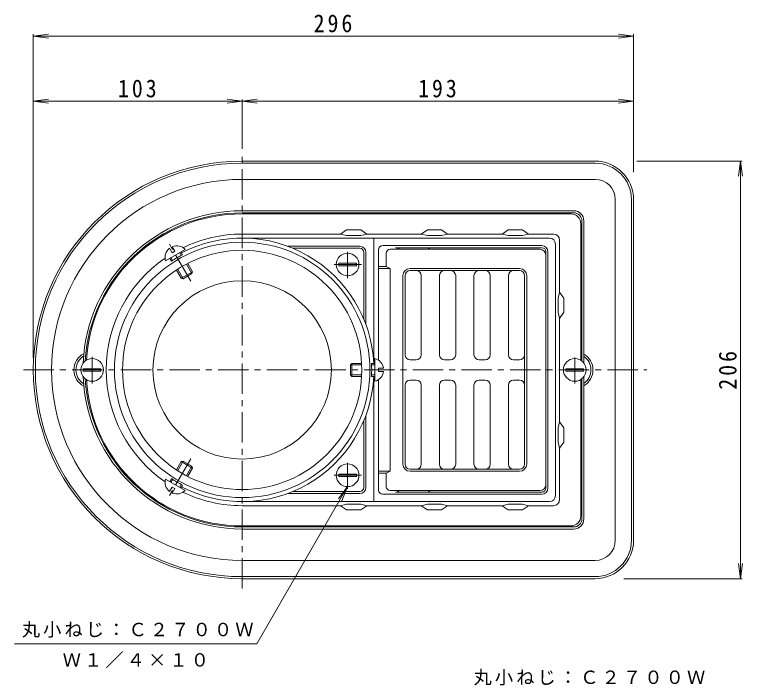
# Model space of a CAD drawing. Units: millimetres, scale not verified. Extents: x -287 to 222, y -345 to 402.
# Drawn here: x -187.1 to 171.8, y 70.8 to 401.8 of the extents above; entities that cross this region are included whole.
import ezdxf

# ---------------------------------------------------------------- set-up
doc = ezdxf.new("R2010")
doc.units = ezdxf.units.MM
doc.header["$LTSCALE"] = 3
doc.linetypes.add('CHAIN1', pattern=[8, 5, -1, 1, -1])
for name, color, linetype, lineweight in [('0-0_通り芯', 3, 'Continuous', 9), ('0-1_躯体', 2, 'Continuous', 9), ('0-2_仕上', 4, 'Continuous', 9), ('0-4_その他', 7, 'Continuous', 9), ('0-5_寸法', 7, 'Continuous', 9), ('0-6_ハッチ', 4, 'Continuous', 9), ('0-B', 6, 'Continuous', 5)]:
    doc.layers.add(name, color=color, linetype=linetype, lineweight=lineweight)
doc.styles.add('ＭＳ ゴシック', font='')
doc.styles.get('ＭＳ ゴシック').set_extended_font_data('MS Gothic')

msp = doc.modelspace()

# ---------------------------------------------------------------- linework, layer by layer
at = {"layer": '0-0_通り芯', "linetype": 'CHAIN1'}
for p, q in [((-74.854, 118.551), (-74.854, 334.317)), ((-182.737, 226.434), (124.76, 226.434))]:
    msp.add_line(p, q, dxfattribs=at)
at = {"layer": '0-0_通り芯'}
for p, q in [((99.146, 329.434), (-74.854, 329.434)), ((99.146, 328.434), (-74.854, 328.434)), ((99.146, 320.434), (-74.854, 320.434)), ((109.146, 142.434), (109.146, 310.434)), ((117.146, 142.434), (117.146, 310.434)), ((118.146, 142.434), (118.146, 310.434)), ((-74.854, 304.934), (88.646, 304.934)), ((88.646, 303.934), (-74.854, 303.934)), ((92.646, 230.792), (92.646, 299.934)), ((93.646, 229.75), (93.646, 299.934)), ((93.646, 152.934), (93.646, 223.117)), ((92.646, 152.934), (92.646, 222.075)), ((88.646, 148.934), (-74.854, 148.934)), ((-74.854, 147.934), (88.646, 147.934)), ((99.146, 132.434), (-74.854, 132.434)), ((99.146, 124.434), (-74.854, 124.434)), ((99.146, 123.434), (-74.854, 123.434))]:
    msp.add_line(p, q, dxfattribs=at)
for centre, radius, start, end in [((-74.854, 226.434), 103, 90, 270), ((-74.854, 226.434), 102, 90, 270), ((99.146, 310.434), 19, 0, 90), ((99.146, 310.434), 18, 0, 90), ((-74.854, 226.434), 94, 90, 270), ((99.146, 310.434), 10, 0, 90), ((-74.854, 226.434), 78.5, 90, 177.50682), ((-74.854, 226.434), 77.5, 90, 176.70186), ((88.646, 299.934), 5, 0, 90), ((88.646, 299.934), 4, 0, 90), ((-148.854, 226.434), 9, 117.02634, 242.97366), ((89.146, 226.434), 9, 300.00043, 59.99957), ((-148.854, 226.434), 8, 121.70584, 238.29416), ((89.146, 226.434), 8, 304.22928, 55.77072), ((-74.854, 226.434), 78.5, 182.49324, 270), ((-74.854, 226.434), 77.5, 183.29814, 270), ((88.646, 152.934), 4, 270, 0), ((88.646, 152.934), 5, 270, 0), ((99.146, 142.434), 10, 270, 0), ((99.146, 142.434), 18, 270, 0), ((99.146, 142.434), 19, 270, 0)]:
    msp.add_arc(centre, radius, start, end, dxfattribs=at)
at = {"layer": '0-1_躯体'}
for p, q in [((87.146, 303.434), (-74.854, 303.434)), ((92.146, 231.15), (92.146, 298.434)), ((-74.854, 293.434), (-26.354, 293.434)), ((76.646, 291.434), (-74.854, 291.434)), ((-13.354, 293.434), (13.457, 293.434)), ((-9.854, 229.605), (-9.854, 291.434)), ((26.457, 293.434), (53.38, 293.434)), ((66.378, 293.434), (78.646, 293.434)), ((-16.854, 287.434), (-52.404, 287.434)), ((-5.568, 287.734), (72.946, 287.734)), ((79.646, 288.434), (79.646, 164.351)), ((81.646, 264.849), (81.646, 290.434)), ((-16.854, 286.434), (-49.854, 286.434)), ((-14.854, 251.434), (-14.854, 284.434)), ((-13.854, 248.884), (-13.854, 284.434)), ((-7.568, 231.169), (-7.568, 285.734)), ((72.946, 286.734), (0.717, 286.734)), ((74.946, 284.734), (74.946, 282.934)), ((75.946, 284.734), (75.946, 168.134)), ((81.646, 200.849), (81.646, 251.953)), ((-9.854, 161.434), (-9.854, 223.259)), ((-7.568, 167.134), (-7.568, 221.698)), ((92.146, 154.434), (92.146, 221.717)), ((-14.854, 168.434), (-14.854, 201.434)), ((-13.854, 168.434), (-13.854, 203.984)), ((81.646, 162.434), (81.646, 187.82)), ((74.946, 169.934), (74.946, 168.134)), ((-16.854, 165.434), (-52.404, 165.434)), ((-16.854, 166.434), (-49.854, 166.434)), ((-5.568, 165.134), (72.946, 165.134)), ((72.946, 166.134), (0.717, 166.134)), ((76.646, 161.434), (-74.854, 161.434)), ((-74.854, 159.434), (-26.354, 159.434)), ((-13.354, 159.434), (13.457, 159.434)), ((26.457, 159.434), (53.38, 159.434)), ((66.378, 159.434), (78.646, 159.434)), ((87.146, 149.434), (-74.854, 149.434))]:
    msp.add_line(p, q, dxfattribs=at)
for points in [[(-26.354, 293.434), (-23.354, 295.534), (-16.354, 295.534), (-13.354, 293.434)], [(13.457, 293.434), (16.457, 295.534), (23.457, 295.534), (26.457, 293.434)], [(53.38, 293.434), (56.38, 295.534), (63.38, 295.534), (66.38, 293.434)], [(-26.354, 293.434), (-23.354, 292.714), (-16.354, 292.714), (-13.354, 293.434)], [(13.457, 293.434), (16.457, 292.714), (23.457, 292.714), (26.457, 293.434)], [(53.38, 293.434), (56.38, 292.714), (63.38, 292.714), (66.38, 293.434)], [(81.646, 264.849), (80.926, 261.849), (80.926, 254.849), (81.646, 251.849)], [(81.646, 264.849), (83.746, 261.849), (83.746, 254.849), (81.646, 251.849)], [(81.646, 200.849), (80.926, 197.849), (80.926, 190.849), (81.646, 187.849)], [(81.646, 200.849), (83.746, 197.849), (83.746, 190.849), (81.646, 187.849)], [(-26.354, 159.434), (-23.354, 160.154), (-16.354, 160.154), (-13.354, 159.434)], [(-26.354, 159.434), (-23.354, 157.334), (-16.354, 157.334), (-13.354, 159.434)], [(13.457, 159.434), (16.457, 160.154), (23.457, 160.154), (26.457, 159.434)], [(13.457, 159.434), (16.457, 157.334), (23.457, 157.334), (26.457, 159.434)], [(53.38, 159.434), (56.38, 160.154), (63.38, 160.154), (66.38, 159.434)], [(53.38, 159.434), (56.38, 157.334), (63.38, 157.334), (66.38, 159.434)]]:
    msp.add_lwpolyline(points, dxfattribs=at)
for centre, radius, start, end in [((-74.854, 226.434), 77, 90, 176.41925), ((87.146, 298.434), 5, 0, 90), ((-74.854, 226.434), 67, 90, 115.84059), ((76.646, 288.434), 3, 0, 90), ((78.646, 290.434), 3, 0, 90), ((-16.854, 284.434), 3, 0, 90), ((-5.568, 285.734), 2, 90, 180), ((72.946, 284.734), 3, 0, 90), ((-16.854, 284.434), 2, 0, 90), ((0.717, 283.734), 3, 47.16545, 90), ((18.717, 283.734), 3, 90, 132.83455), ((72.946, 284.734), 2, 0, 90), ((-74.854, 226.434), 67, 124.58571, 235.41426), ((-74.854, 226.434), 65, 242.58922, 357.20358), ((-74.854, 226.434), 77, 183.58075, 270), ((-74.854, 226.434), 67, 244.1595, 270), ((-16.854, 168.434), 2, 270, 0), ((-16.854, 168.434), 3, 270, 0), ((-5.568, 167.134), 2, 180, 270), ((0.717, 169.134), 3, 270, 312.83455), ((18.717, 169.134), 3, 227.16545, 270), ((72.946, 168.134), 3, 270, 0), ((72.946, 168.134), 2, 270, 0), ((76.646, 164.434), 3, 270, 0), ((78.646, 162.434), 3, 270, 0), ((87.146, 154.434), 5, 270, 0)]:
    msp.add_arc(centre, radius, start, end, dxfattribs=at)
at = {"layer": '0-2_仕上'}
for radius in [63, 59, 44]:
    msp.add_circle((-74.854, 226.434), radius, dxfattribs=at)
msp.add_arc((-74.854, 226.434), 65, 2.79971, 117.41084, dxfattribs=at)
at = {"layer": '0-4_その他'}
for p, q in [((-177.854, 391.107), (-170.418, 392.086)), ((-177.854, 392.007), (-177.854, 232.434)), ((118.146, 391.107), (110.71, 392.086)), ((118.146, 392.007), (118.146, 324.066)), ((-177.854, 391.107), (118.146, 391.107)), ((-177.854, 391.107), (-170.418, 390.128)), ((118.146, 391.107), (110.71, 390.128)), ((-177.854, 358.985), (-170.418, 359.964)), ((-177.854, 358.985), (-74.854, 358.985)), ((-177.854, 358.985), (-170.418, 358.006)), ((-74.854, 358.985), (-82.29, 359.964)), ((-74.854, 358.985), (-82.29, 358.006)), ((-74.854, 358.985), (-67.418, 359.964)), ((-74.854, 359.885), (-74.854, 335.434)), ((-74.854, 358.985), (118.146, 358.985)), ((-74.854, 358.985), (-67.418, 358.006)), ((118.146, 358.985), (110.71, 359.964)), ((118.146, 358.985), (110.71, 358.006)), ((171.771, 329.434), (119.71, 329.434)), ((170.871, 329.434), (169.892, 321.998)), ((170.871, 123.434), (170.871, 329.434)), ((170.871, 329.434), (171.85, 321.998)), ((170.871, 123.434), (169.892, 130.87)), ((170.871, 123.434), (171.85, 130.87)), ((171.771, 123.434), (113.37, 123.434))]:
    msp.add_line(p, q, dxfattribs=at)
at = {"layer": '0-5_寸法'}
for p, q in [((-22.854, 168.844), (-67.654, 91.247)), ((-22.854, 168.844), (-27.42, 162.894)), ((-22.854, 168.844), (-25.724, 161.915)), ((-67.654, 91.247), (-187.101, 91.247))]:
    msp.add_line(p, q, dxfattribs=at)
at = {"layer": '0-6_ハッチ', "linetype": 'CHAIN1'}
for p, q in [((-100.165, 270.274), (-111.29, 289.543)), ((-22.854, 284.604), (-22.854, 271.74)), ((-29.419, 278.434), (-16.079, 278.434)), ((-148.854, 219.745), (-148.854, 232.909)), ((89.146, 232.6), (89.146, 219.718)), ((-100.165, 182.594), (-111.29, 163.324)), ((-22.854, 180.604), (-22.854, 167.74)), ((-29.419, 174.434), (-16.079, 174.434))]:
    msp.add_line(p, q, dxfattribs=at)
at = {"layer": '0-6_ハッチ'}
for p, q in [((-109.302, 287.203), (-108.03, 284.998)), ((-102.983, 285.857), (-112.665, 280.267)), ((-110.671, 286.413), (-109.398, 284.209)), ((-108.03, 284.998), (-109.398, 284.209)), ((-105.669, 284.306), (-104.886, 282.95)), ((-105.074, 284.649), (-104.277, 283.269)), ((-110.573, 281.474), (-109.764, 280.074)), ((-109.978, 281.818), (-109.186, 280.446)), ((-102.348, 278.553), (-99.669, 273.914)), ((-101.732, 278.861), (-99.418, 274.852)), ((-27.194, 279.034), (-27.194, 277.834)), ((-18.514, 279.034), (-27.194, 279.034)), ((-18.514, 277.834), (-27.194, 277.834)), ((-18.514, 277.834), (-18.514, 279.034)), ((-107.231, 275.686), (-104.917, 271.677)), ((-106.657, 276.065), (-103.978, 271.426)), ((-99.418, 274.852), (-104.917, 271.677)), ((-99.669, 273.914), (-103.978, 271.426)), ((-99.669, 273.914), (-99.418, 274.852)), ((-103.978, 271.426), (-104.917, 271.677)), ((-9.465, 232.024), (-9.465, 220.844)), ((-144.514, 227.034), (-153.194, 227.034)), ((-153.194, 227.034), (-153.194, 225.834)), ((-144.514, 227.034), (-144.514, 225.834)), ((-21.465, 228.922), (-20.778, 229.609)), ((-21.465, 228.922), (-21.465, 223.946)), ((-16.108, 228.922), (-21.465, 228.922)), ((-20.778, 229.609), (-20.778, 223.259)), ((-16.149, 229.609), (-20.778, 229.609)), ((-9.465, 229.609), (-11.059, 229.609)), ((-9.465, 228.922), (-11.031, 228.922)), ((-7.685, 227.224), (-7.685, 225.644)), ((-5.14, 227.224), (-7.685, 227.224)), ((84.806, 227.034), (84.806, 225.834)), ((93.486, 227.034), (84.806, 227.034)), ((93.486, 225.834), (93.486, 227.034)), ((-144.514, 225.834), (-153.194, 225.834)), ((-21.465, 223.946), (-20.778, 223.259)), ((-16.108, 223.946), (-21.465, 223.946)), ((-16.149, 223.259), (-20.778, 223.259)), ((-9.465, 223.259), (-11.083, 223.259)), ((-9.465, 223.946), (-11.05, 223.946)), ((-5.14, 225.644), (-7.685, 225.644)), ((93.486, 225.834), (84.806, 225.834)), ((-107.231, 177.182), (-104.917, 181.19)), ((-106.657, 176.802), (-103.978, 181.442)), ((-103.978, 181.442), (-104.917, 181.19)), ((-99.418, 178.015), (-104.917, 181.19)), ((-99.669, 178.954), (-103.978, 181.442)), ((-102.348, 174.314), (-99.669, 178.954)), ((-101.732, 174.007), (-99.418, 178.015)), ((-99.669, 178.954), (-99.418, 178.015)), ((-102.983, 167.01), (-112.665, 172.6)), ((-110.573, 171.393), (-109.764, 172.794)), ((-109.978, 171.049), (-109.186, 172.422)), ((-27.194, 175.034), (-27.194, 173.834)), ((-18.514, 175.034), (-27.194, 175.034)), ((-18.514, 173.834), (-27.194, 173.834)), ((-18.514, 173.834), (-18.514, 175.034)), ((-105.669, 168.561), (-104.886, 169.918)), ((-105.074, 168.218), (-104.277, 169.598)), ((-110.671, 166.454), (-109.398, 168.659)), ((-108.03, 167.869), (-109.398, 168.659)), ((-109.302, 165.664), (-108.03, 167.869))]:
    msp.add_line(p, q, dxfattribs=at)
for centre in [(-22.854, 278.434), (-148.854, 226.434), (89.146, 226.434), (-22.854, 174.434)]:
    msp.add_circle(centre, 5.59, dxfattribs=at)
for centre, radius, start, end in [((-107.135, 281.869), 5.757, 43.83974, 112.1127), ((-107.135, 281.869), 5.757, 127.88715, 196.16032), ((-74.854, 226.434), 64, 117.37022, 123.05742), ((-10.842, 226.434), 5.757, 7.88722, 76.16019), ((-74.992, 226.672), 64, 356.94258, 2.62978), ((-10.842, 226.434), 5.757, 283.8396, 352.11278), ((-107.135, 170.998), 5.757, 163.8396, 232.11278), ((-74.854, 226.434), 64, 236.94258, 242.62978), ((-107.135, 170.998), 5.757, 247.88722, 316.16019)]:
    msp.add_arc(centre, radius, start, end, dxfattribs=at)
at = {"layer": '0-B'}
for p, q in [((71.946, 285.934), (-1.854, 285.934)), ((74.946, 169.934), (74.946, 282.934)), ((-1.854, 276.434), (-7.568, 276.434)), ((-3.854, 277.434), (-1.854, 276.434)), ((-1.854, 176.434), (-1.854, 276.434)), ((7.946, 276.434), (61.946, 276.434)), ((4.446, 272.934), (4.446, 179.934)), ((5.446, 233.934), (5.446, 272.934)), ((7.946, 275.434), (61.946, 275.434)), ((13.446, 272.934), (13.446, 233.934)), ((22.446, 233.934), (22.446, 272.934)), ((30.446, 272.934), (30.446, 233.934)), ((39.446, 233.934), (39.446, 272.934)), ((47.446, 272.934), (47.446, 233.887)), ((56.446, 233.934), (56.446, 272.934)), ((64.446, 272.934), (64.446, 179.934)), ((65.446, 272.934), (65.446, 179.934)), ((10.946, 231.434), (7.946, 231.434)), ((27.946, 231.434), (24.946, 231.434)), ((44.946, 231.434), (41.946, 231.434)), ((61.946, 231.434), (58.946, 231.434)), ((10.946, 221.434), (7.946, 221.434)), ((27.946, 221.434), (24.946, 221.434)), ((44.946, 221.434), (41.946, 221.434)), ((47.446, 179.934), (47.446, 218.981)), ((61.946, 221.434), (58.946, 221.434)), ((5.446, 218.934), (5.446, 179.934)), ((13.446, 179.934), (13.446, 218.934)), ((22.446, 218.934), (22.446, 179.934)), ((30.446, 179.934), (30.446, 218.934)), ((39.446, 218.934), (39.446, 179.934)), ((56.446, 218.934), (56.446, 179.934)), ((-1.854, 176.434), (-7.568, 176.434)), ((-3.854, 175.434), (-1.854, 176.434)), ((7.946, 177.434), (61.946, 177.434)), ((7.946, 176.434), (61.946, 176.434)), ((-3.854, 175.434), (-7.568, 175.434)), ((-3.854, 168.934), (-3.854, 175.434)), ((71.946, 166.934), (-1.854, 166.934))]:
    msp.add_line(p, q, dxfattribs=at)
msp.add_lwpolyline([(-3.854, 283.934), (-3.854, 277.434), (-7.568, 277.434)], dxfattribs=at)
for centre, radius, start, end in [((-1.854, 283.934), 2, 90, 180), ((71.946, 282.934), 3, 0, 90), ((7.946, 272.934), 3.5, 90, 180), ((61.946, 272.934), 3.5, 0, 90), ((7.946, 272.934), 2.5, 90, 180), ((10.946, 272.934), 2.5, 0, 90), ((24.946, 272.934), 2.5, 90, 180), ((27.946, 272.934), 2.5, 0, 90), ((41.946, 272.934), 2.5, 90, 180), ((44.946, 272.934), 2.5, 0, 90), ((58.946, 272.934), 2.5, 90, 180), ((61.946, 272.934), 2.5, 0, 90), ((7.946, 233.934), 2.5, 180, 270), ((10.946, 233.934), 2.5, 270, 0), ((24.946, 233.934), 2.5, 180, 270), ((27.946, 233.934), 2.5, 270, 0), ((41.946, 233.934), 2.5, 180, 270), ((44.946, 233.934), 2.5, 270, 0), ((58.946, 233.934), 2.5, 180, 270), ((61.946, 233.934), 2.5, 270, 0), ((7.946, 218.934), 2.5, 90, 180), ((10.946, 218.934), 2.5, 0, 90), ((24.946, 218.934), 2.5, 90, 180), ((27.946, 218.934), 2.5, 0, 90), ((41.946, 218.934), 2.5, 90, 180), ((44.946, 218.934), 2.5, 0, 90), ((58.946, 218.934), 2.5, 90, 180), ((61.946, 218.934), 2.5, 0, 90), ((7.946, 179.934), 3.5, 180, 270), ((7.946, 179.934), 2.5, 180, 270), ((10.946, 179.934), 2.5, 270, 0), ((24.946, 179.934), 2.5, 180, 270), ((27.946, 179.934), 2.5, 270, 0), ((41.946, 179.934), 2.5, 180, 270), ((44.946, 179.934), 2.5, 270, 0), ((58.946, 179.934), 2.5, 180, 270), ((61.946, 179.934), 2.5, 270, 0), ((61.946, 179.934), 3.5, 270, 0), ((-1.854, 168.934), 2, 180, 270), ((71.946, 169.934), 3, 270, 0)]:
    msp.add_arc(centre, radius, start, end, dxfattribs=at)

# ---------------------------------------------------------------- texts
at = {"layer": '0-4_その他', "color": 2, "char_height": 8.798, "attachment_point": 7, "style": 'ＭＳ ゴシック'}
for s, insert in [('\\T1.27;\\W0.9;296', (-39.604, 392.907)), ('\\T1.27;\\W0.9;103', (-136.104, 360.785)), ('\\T1.27;\\W0.9;193', (11.896, 360.785))]:
    msp.add_mtext(s, dxfattribs=dict(at, insert=insert))
at = {"layer": '0-4_その他', "color": 2, "insert": (169.071, 216.684), "char_height": 8.798, "attachment_point": 7, "rotation": 90, "style": 'ＭＳ ゴシック'}
msp.add_mtext('\\T1.27;\\W0.9;206', dxfattribs=at)
at = {"layer": '0-5_寸法', "char_height": 6.598, "attachment_point": 7, "style": 'ＭＳ ゴシック'}
for s, insert in [('\\T1.17;丸小ねじ：Ｃ２７００Ｗ', (-183.535, 94.316)), ('\\T1.17;Ｗ１／４×１０', (-163.378, 79.29)), ('\\T1.17;丸小ねじ：Ｃ２７００Ｗ', (39.219, 70.754))]:
    msp.add_mtext(s, dxfattribs=dict(at, insert=insert))

doc.saveas('drawing.dxf')
